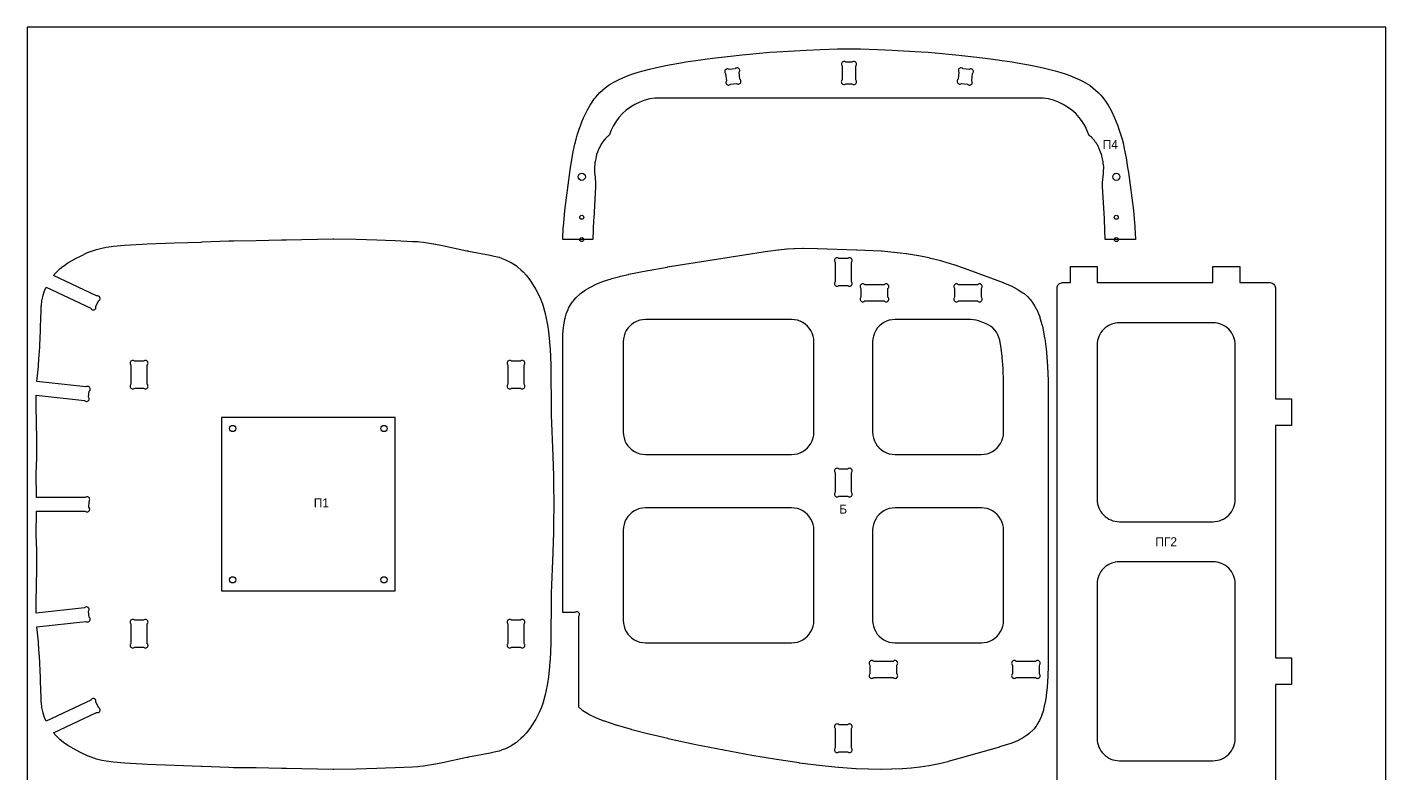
# Model space of a CAD drawing. Header units: millimetres. Extents: x 0 to 1525, y -29 to 1525.
# Drawn here: x 0 to 1525, y 686 to 1525 of the extents above; entities that cross this region are included whole.
import ezdxf
from ezdxf.enums import TextEntityAlignment as Align

# ---------------------------------------------------------------- set-up
doc = ezdxf.new("R2010")
doc.units = ezdxf.units.MM
for name, color, linetype in [('CUT_IN', 1, 'Continuous'), ('CUT_OUT', 7, 'Continuous'), ('DRILL', 3, 'Continuous'), ('MARK', 5, 'Continuous'), ('SHEET', 9, 'Continuous'), ('TEXT', 8, 'Continuous')]:
    doc.layers.add(name, color=color, linetype=linetype)

msp = doc.modelspace()

# ---------------------------------------------------------------- linework, layer by layer
at = {"layer": 'CUT_IN'}
for points in [[(789, 1460.4), (789.6, 1461), (796.3, 1461.7), (797, 1461.3), (797.7, 1461.1), (798.5, 1461.1), (799.3, 1461.3), (800, 1461.6), (800.5, 1462.2), (801, 1462.9), (801.2, 1463.6), (801.2, 1464.4), (801, 1465.2), (800.6, 1465.8), (800.1, 1466.4), (799.2, 1474.5), (799.6, 1475.1), (799.8, 1475.9), (799.8, 1476.7), (799.7, 1477.4), (799.3, 1478.1), (798.7, 1478.7), (798.1, 1479.1), (797.3, 1479.3), (796.5, 1479.3), (795.8, 1479.1), (795.1, 1478.8), (794.5, 1478.2), (787.8, 1477.5), (787.1, 1477.9), (786.3, 1478.1), (785.5, 1478.1), (784.8, 1477.9), (784.1, 1477.6), (783.5, 1477), (783.1, 1476.4), (782.9, 1475.6), (782.9, 1474.8), (783.1, 1474.1), (783.5, 1473.4), (784, 1472.8), (784.9, 1464.7), (784.5, 1464.1), (784.2, 1463.3), (784.2, 1462.5), (784.4, 1461.8), (784.8, 1461.1), (785.3, 1460.5), (786, 1460.1), (786.8, 1459.9), (787.5, 1459.9), (788.3, 1460.1), (789, 1460.4)], [(917.6, 1460.7), (918.3, 1461), (919, 1461.4), (925.8, 1461.4), (925.8, 1461.4), (926.4, 1460.9), (927.1, 1460.6), (927.9, 1460.5), (928.7, 1460.6), (929.4, 1460.9), (930, 1461.4), (930.5, 1462), (930.8, 1462.8), (930.9, 1463.5), (930.8, 1464.3), (930.5, 1465), (930, 1465.7), (930.1, 1481.4), (930.1, 1481.4), (930.5, 1482), (930.8, 1482.7), (930.9, 1483.5), (930.8, 1484.3), (930.5, 1485), (930.1, 1485.6), (929.5, 1486.1), (928.7, 1486.4), (928, 1486.5), (927.2, 1486.4), (926.5, 1486.1), (925.8, 1485.6), (919, 1485.6), (919, 1485.6), (918.4, 1486.1), (917.7, 1486.4), (916.9, 1486.5), (916.1, 1486.4), (915.4, 1486.1), (914.8, 1485.6), (914.3, 1485), (914, 1484.3), (913.9, 1483.5), (914, 1482.7), (914.3, 1482), (914.8, 1481.4), (914.7, 1465.7), (914.7, 1465.7), (914.2, 1465.1), (913.9, 1464.4), (913.8, 1463.6), (913.9, 1462.8), (914.2, 1462.1), (914.7, 1461.5), (915.3, 1461), (916.1, 1460.7), (916.8, 1460.6), (917.6, 1460.7)], [(1047.3, 1461.1), (1048, 1461.3), (1048.7, 1461.7), (1055.5, 1461), (1056, 1460.4), (1056.7, 1460.1), (1057.5, 1459.9), (1058.3, 1459.9), (1059, 1460.1), (1059.7, 1460.5), (1060.2, 1461.1), (1060.6, 1461.8), (1060.8, 1462.5), (1060.8, 1463.3), (1060.6, 1464.1), (1060.2, 1464.7), (1061, 1472.8), (1061.6, 1473.4), (1062, 1474.1), (1062.1, 1474.8), (1062.1, 1475.6), (1061.9, 1476.4), (1061.5, 1477), (1060.9, 1477.6), (1060.2, 1477.9), (1059.5, 1478.1), (1058.7, 1478.1), (1057.9, 1477.9), (1057.3, 1477.5), (1050.5, 1478.2), (1049.9, 1478.8), (1049.3, 1479.1), (1048.5, 1479.3), (1047.7, 1479.3), (1047, 1479.1), (1046.3, 1478.7), (1045.7, 1478.1), (1045.4, 1477.4), (1045.2, 1476.7), (1045.2, 1475.9), (1045.4, 1475.1), (1045.8, 1474.5), (1044.9, 1466.4), (1044.4, 1465.8), (1044, 1465.2), (1043.8, 1464.4), (1043.9, 1463.6), (1044.1, 1462.9), (1044.5, 1462.2), (1045, 1461.6), (1045.7, 1461.3), (1046.5, 1461.1), (1047.3, 1461.1)], [(911.1, 1265.1), (910.5, 1265.6), (909.8, 1265.9), (909, 1266), (908.2, 1265.9), (907.5, 1265.6), (906.9, 1265.1), (906.4, 1264.5), (906.1, 1263.8), (906, 1263), (906.1, 1262.2), (906.4, 1261.5), (906.9, 1260.9), (906.9, 1239), (906.4, 1238.4), (906.1, 1237.7), (906, 1236.9), (906.1, 1236.2), (906.4, 1235.4), (906.9, 1234.8), (907.5, 1234.3), (908.2, 1234), (909, 1233.9), (909.8, 1234), (910.5, 1234.3), (911.1, 1234.8), (921, 1234.8), (921.6, 1234.3), (922.3, 1234), (923.1, 1233.9), (923.9, 1234), (924.6, 1234.3), (925.2, 1234.8), (925.7, 1235.4), (926, 1236.2), (926.1, 1236.9), (926, 1237.7), (925.7, 1238.4), (925.2, 1239), (925.2, 1260.9), (925.7, 1261.5), (926, 1262.2), (926.1, 1263), (926, 1263.8), (925.7, 1264.5), (925.2, 1265.1), (924.6, 1265.6), (923.9, 1265.9), (923.1, 1266), (922.3, 1265.9), (921.6, 1265.6), (921, 1265.1), (911.1, 1265.1)], [(935.9, 1221.7), (935.4, 1221), (935.1, 1220.3), (935, 1219.5), (935.1, 1218.8), (935.4, 1218), (935.9, 1217.4), (936.5, 1216.9), (937.2, 1216.6), (938, 1216.5), (938.8, 1216.6), (939.5, 1216.9), (940.1, 1217.4), (962, 1217.4), (962.6, 1216.9), (963.3, 1216.6), (964.1, 1216.5), (964.9, 1216.6), (965.6, 1216.9), (966.2, 1217.4), (966.7, 1218), (967, 1218.8), (967.1, 1219.5), (967, 1220.3), (966.7, 1221), (966.2, 1221.7), (966.2, 1231.5), (966.7, 1232.1), (967, 1232.8), (967.1, 1233.6), (967, 1234.4), (966.7, 1235.1), (966.2, 1235.7), (965.6, 1236.2), (964.9, 1236.5), (964.1, 1236.6), (963.3, 1236.5), (962.6, 1236.2), (962, 1235.7), (940.1, 1235.7), (939.5, 1236.2), (938.8, 1236.5), (938, 1236.6), (937.2, 1236.5), (936.5, 1236.2), (935.9, 1235.7), (935.4, 1235.1), (935.1, 1234.4), (935, 1233.6), (935.1, 1232.8), (935.4, 1232.1), (935.9, 1231.5), (935.9, 1221.7)], [(1040.9, 1221.7), (1040.4, 1221), (1040.1, 1220.3), (1040, 1219.5), (1040.1, 1218.8), (1040.4, 1218), (1040.9, 1217.4), (1041.5, 1216.9), (1042.2, 1216.6), (1043, 1216.5), (1043.8, 1216.6), (1044.5, 1216.9), (1045.1, 1217.4), (1067, 1217.4), (1067.6, 1216.9), (1068.3, 1216.6), (1069.1, 1216.5), (1069.9, 1216.6), (1070.6, 1216.9), (1071.2, 1217.4), (1071.7, 1218), (1072, 1218.8), (1072.1, 1219.5), (1072, 1220.3), (1071.7, 1221), (1071.2, 1221.7), (1071.2, 1231.5), (1071.7, 1232.1), (1072, 1232.8), (1072.1, 1233.6), (1072, 1234.4), (1071.7, 1235.1), (1071.2, 1235.7), (1070.6, 1236.2), (1069.9, 1236.5), (1069.1, 1236.6), (1068.3, 1236.5), (1067.6, 1236.2), (1067, 1235.7), (1045.1, 1235.7), (1044.5, 1236.2), (1043.8, 1236.5), (1043, 1236.6), (1042.2, 1236.5), (1041.5, 1236.2), (1040.9, 1235.7), (1040.4, 1235.1), (1040.1, 1234.4), (1040, 1233.6), (1040.1, 1232.8), (1040.4, 1232.1), (1040.9, 1231.5), (1040.9, 1221.7)], [(669, 1070), (669.3, 1066.8), (669.9, 1063.6), (671, 1060.5), (672.4, 1057.5), (674.2, 1054.8), (676.4, 1052.3), (678.8, 1050.2), (681.5, 1048.4), (684.5, 1046.9), (687.6, 1045.9), (690.8, 1045.2), (694, 1045), (858, 1045), (861.3, 1045.2), (864.5, 1045.9), (867.6, 1046.9), (870.5, 1048.4), (873.3, 1050.2), (875.7, 1052.3), (877.9, 1054.8), (879.7, 1057.5), (881.1, 1060.5), (882.2, 1063.6), (882.8, 1066.8), (883, 1070), (883, 1171.6), (882.8, 1174.8), (882.2, 1178), (881.1, 1181.1), (879.7, 1184.1), (877.9, 1186.8), (875.7, 1189.2), (873.3, 1191.4), (870.5, 1193.2), (867.6, 1194.7), (864.5, 1195.7), (861.3, 1196.3), (858, 1196.6), (694, 1196.6), (690.8, 1196.3), (687.6, 1195.7), (684.5, 1194.7), (681.5, 1193.2), (678.8, 1191.4), (676.4, 1189.2), (674.2, 1186.8), (672.4, 1184.1), (671, 1181.1), (669.9, 1178), (669.3, 1174.8), (669, 1171.6), (669, 1070)], [(1062.1, 1196.4), (1059.2, 1196.6), (974, 1196.6), (970.8, 1196.3), (967.6, 1195.7), (964.5, 1194.7), (961.5, 1193.2), (958.8, 1191.4), (956.4, 1189.2), (954.2, 1186.8), (952.4, 1184.1), (951, 1181.1), (949.9, 1178), (949.3, 1174.8), (949, 1171.6), (949, 1070), (949.3, 1066.8), (949.9, 1063.6), (951, 1060.5), (952.4, 1057.5), (954.2, 1054.8), (956.4, 1052.3), (958.8, 1050.2), (961.5, 1048.4), (964.5, 1046.9), (967.6, 1045.9), (970.8, 1045.2), (974, 1045), (1070.9, 1045), (1074.2, 1045.2), (1077.4, 1045.9), (1080.5, 1046.9), (1083.4, 1048.4), (1086.2, 1050.2), (1088.6, 1052.3), (1090.8, 1054.8), (1092.6, 1057.5), (1094, 1060.5), (1095.1, 1063.6), (1095.7, 1066.8), (1095.9, 1070), (1095.9, 1127), (1095.9, 1127.8), (1095.5, 1140.6), (1095.5, 1141.8), (1094.5, 1154), (1094.4, 1155.3), (1092.8, 1166.9), (1092.6, 1168.4), (1091.6, 1173.5), (1090.8, 1176.5), (1089.6, 1179.5), (1088, 1182.3), (1086.1, 1184.8), (1083.9, 1187.1), (1081.4, 1189.1), (1078.7, 1190.8), (1075.8, 1192.1), (1067.9, 1195), (1065.1, 1195.9), (1062.1, 1196.4)], [(1356, 1168), (1355.9, 1170.5), (1355.5, 1172.9), (1354.9, 1175.3), (1354.1, 1177.6), (1353, 1179.8), (1351.8, 1181.9), (1350.3, 1183.9), (1348.7, 1185.7), (1346.9, 1187.3), (1344.9, 1188.8), (1342.8, 1190), (1340.6, 1191.1), (1338.3, 1191.9), (1335.9, 1192.5), (1333.4, 1192.9), (1331, 1193), (1226, 1193), (1223.5, 1192.9), (1221.1, 1192.5), (1218.7, 1191.9), (1216.4, 1191.1), (1214.2, 1190), (1212.1, 1188.8), (1210.1, 1187.3), (1208.3, 1185.7), (1206.7, 1183.9), (1205.2, 1181.9), (1203.9, 1179.8), (1202.9, 1177.6), (1202.1, 1175.3), (1201.5, 1172.9), (1201.1, 1170.5), (1201, 1168), (1201, 994.5), (1201.1, 992), (1201.5, 989.6), (1202.1, 987.2), (1202.9, 984.9), (1203.9, 982.7), (1205.2, 980.6), (1206.7, 978.6), (1208.3, 976.8), (1210.1, 975.2), (1212.1, 973.7), (1214.2, 972.5), (1216.4, 971.4), (1218.7, 970.6), (1221.1, 970), (1223.5, 969.6), (1226, 969.5), (1331, 969.5), (1333.4, 969.6), (1335.9, 970), (1338.3, 970.6), (1340.6, 971.4), (1342.8, 972.5), (1344.9, 973.7), (1346.9, 975.2), (1348.7, 976.8), (1350.3, 978.6), (1351.8, 980.6), (1353, 982.7), (1354.1, 984.9), (1354.9, 987.2), (1355.5, 989.6), (1355.9, 992), (1356, 994.5), (1356, 1168)], [(132.7, 1150.7), (131.9, 1150.6), (131.2, 1150.3), (130.5, 1149.8), (120.7, 1149.8), (120.1, 1150.3), (119.4, 1150.6), (118.6, 1150.7), (117.8, 1150.6), (117.1, 1150.3), (116.5, 1149.8), (116, 1149.2), (115.7, 1148.5), (115.6, 1147.7), (115.7, 1146.9), (116, 1146.2), (116.5, 1145.6), (116.5, 1123.8), (116, 1123.1), (115.7, 1122.4), (115.6, 1121.6), (115.7, 1120.9), (116, 1120.1), (116.5, 1119.5), (117.1, 1119), (117.8, 1118.7), (118.6, 1118.6), (119.4, 1118.7), (120.1, 1119), (120.7, 1119.5), (130.5, 1119.5), (131.2, 1119), (131.9, 1118.7), (132.7, 1118.6), (133.4, 1118.7), (134.2, 1119), (134.8, 1119.5), (135.3, 1120.1), (135.6, 1120.9), (135.7, 1121.6), (135.6, 1122.4), (135.3, 1123.1), (134.8, 1123.8), (134.8, 1145.6), (135.3, 1146.2), (135.6, 1146.9), (135.7, 1147.7), (135.6, 1148.5), (135.3, 1149.2), (134.8, 1149.8), (134.2, 1150.3), (133.4, 1150.6), (132.7, 1150.7)], [(555.7, 1150.7), (555, 1150.6), (554.2, 1150.3), (553.6, 1149.8), (543.8, 1149.8), (543.2, 1150.3), (542.5, 1150.6), (541.7, 1150.7), (540.9, 1150.6), (540.2, 1150.3), (539.6, 1149.8), (539.1, 1149.2), (538.8, 1148.5), (538.7, 1147.7), (538.8, 1146.9), (539.1, 1146.2), (539.6, 1145.6), (539.6, 1123.8), (539.1, 1123.1), (538.8, 1122.4), (538.7, 1121.6), (538.8, 1120.9), (539.1, 1120.1), (539.6, 1119.5), (540.2, 1119), (540.9, 1118.7), (541.7, 1118.6), (542.5, 1118.7), (543.2, 1119), (543.8, 1119.5), (553.6, 1119.5), (554.2, 1119), (555, 1118.7), (555.7, 1118.6), (556.5, 1118.7), (557.2, 1119), (557.9, 1119.5), (558.3, 1120.1), (558.6, 1120.9), (558.7, 1121.6), (558.6, 1122.4), (558.3, 1123.1), (557.9, 1123.8), (557.9, 1145.6), (558.3, 1146.2), (558.6, 1146.9), (558.7, 1147.7), (558.6, 1148.5), (558.3, 1149.2), (557.9, 1149.8), (557.2, 1150.3), (556.5, 1150.6), (555.7, 1150.7)], [(911.1, 1028.6), (910.5, 1029.1), (909.8, 1029.4), (909, 1029.5), (908.2, 1029.4), (907.5, 1029.1), (906.9, 1028.6), (906.4, 1028), (906.1, 1027.3), (906, 1026.5), (906.1, 1025.7), (906.4, 1025), (906.9, 1024.4), (906.9, 1002.6), (906.4, 1002), (906.1, 1001.2), (906, 1000.5), (906.1, 999.7), (906.4, 999), (906.9, 998.3), (907.5, 997.9), (908.2, 997.6), (909, 997.5), (909.8, 997.6), (910.5, 997.9), (911.1, 998.3), (921, 998.3), (921.6, 997.9), (922.3, 997.6), (923.1, 997.5), (923.9, 997.6), (924.6, 997.9), (925.2, 998.3), (925.7, 999), (926, 999.7), (926.1, 1000.5), (926, 1001.2), (925.7, 1002), (925.2, 1002.6), (925.2, 1024.4), (925.7, 1025), (926, 1025.7), (926.1, 1026.5), (926, 1027.3), (925.7, 1028), (925.2, 1028.6), (924.6, 1029.1), (923.9, 1029.4), (923.1, 1029.5), (922.3, 1029.4), (921.6, 1029.1), (921, 1028.6), (911.1, 1028.6)], [(882.8, 963.3), (882.2, 966.5), (881.1, 969.6), (879.7, 972.5), (877.9, 975.2), (875.7, 977.7), (873.3, 979.9), (870.5, 981.7), (867.6, 983.1), (864.5, 984.2), (861.3, 984.8), (858, 985), (694, 985), (690.8, 984.8), (687.6, 984.2), (684.5, 983.1), (681.5, 981.7), (678.8, 979.9), (676.4, 977.7), (674.2, 975.2), (672.4, 972.5), (671, 969.6), (669.9, 966.5), (669.3, 963.3), (669, 960), (669, 858.5), (669.3, 855.2), (669.9, 852), (671, 848.9), (672.4, 846), (674.2, 843.3), (676.4, 840.8), (678.8, 838.6), (681.5, 836.8), (684.5, 835.4), (687.6, 834.3), (690.8, 833.7), (694, 833.5), (858, 833.5), (861.3, 833.7), (864.5, 834.3), (867.6, 835.4), (870.5, 836.8), (873.3, 838.6), (875.7, 840.8), (877.9, 843.3), (879.7, 846), (881.1, 848.9), (882.2, 852), (882.8, 855.2), (883, 858.5), (883, 960), (882.8, 963.3)], [(1094.1, 969.6), (1092.6, 972.5), (1090.8, 975.2), (1088.6, 977.7), (1086.2, 979.9), (1083.5, 981.7), (1080.5, 983.1), (1077.4, 984.2), (1074.2, 984.8), (1071, 985), (974, 985), (970.8, 984.8), (967.6, 984.2), (964.5, 983.1), (961.5, 981.7), (958.8, 979.9), (956.4, 977.7), (954.2, 975.2), (952.4, 972.5), (951, 969.6), (949.9, 966.5), (949.3, 963.3), (949, 960), (949, 858.5), (949.3, 855.2), (949.9, 852), (951, 848.9), (952.4, 846), (954.2, 843.3), (956.4, 840.8), (958.8, 838.6), (961.5, 836.8), (964.5, 835.4), (967.6, 834.3), (970.8, 833.7), (974, 833.5), (1071, 833.5), (1074.3, 833.7), (1077.5, 834.3), (1080.6, 835.4), (1083.5, 836.8), (1086.2, 838.6), (1088.7, 840.8), (1090.8, 843.3), (1092.6, 846), (1094.1, 848.9), (1095.1, 852), (1095.8, 855.2), (1096, 858.5), (1096, 960), (1095.7, 963.3), (1095.1, 966.5), (1094.1, 969.6)], [(1355.5, 904.4), (1354.9, 906.8), (1354.1, 909.1), (1353, 911.3), (1351.8, 913.4), (1350.3, 915.4), (1348.7, 917.2), (1346.9, 918.8), (1344.9, 920.3), (1342.8, 921.5), (1340.6, 922.6), (1338.3, 923.4), (1335.9, 924), (1333.4, 924.4), (1331, 924.5), (1226, 924.5), (1223.5, 924.4), (1221.1, 924), (1218.7, 923.4), (1216.4, 922.6), (1214.2, 921.5), (1212.1, 920.3), (1210.1, 918.8), (1208.3, 917.2), (1206.7, 915.4), (1205.2, 913.4), (1203.9, 911.3), (1202.9, 909.1), (1202.1, 906.8), (1201.5, 904.4), (1201.1, 902), (1201, 899.5), (1201, 726), (1201.1, 723.5), (1201.5, 721.1), (1202.1, 718.7), (1202.9, 716.4), (1203.9, 714.2), (1205.2, 712.1), (1206.7, 710.1), (1208.3, 708.3), (1210.1, 706.7), (1212.1, 705.2), (1214.2, 704), (1216.4, 702.9), (1218.7, 702.1), (1221.1, 701.5), (1223.5, 701.1), (1226, 701), (1331, 701), (1333.4, 701.1), (1335.9, 701.5), (1338.3, 702.1), (1340.6, 702.9), (1342.8, 704), (1344.9, 705.2), (1346.9, 706.7), (1348.7, 708.3), (1350.3, 710.1), (1351.8, 712.1), (1353, 714.2), (1354.1, 716.4), (1354.9, 718.7), (1355.5, 721.1), (1355.9, 723.5), (1356, 726), (1356, 899.5), (1355.9, 902), (1355.5, 904.4)], [(132.7, 859.7), (131.9, 859.6), (131.2, 859.3), (130.5, 858.8), (120.7, 858.8), (120.1, 859.3), (119.4, 859.6), (118.6, 859.7), (117.8, 859.6), (117.1, 859.3), (116.5, 858.8), (116, 858.2), (115.7, 857.5), (115.6, 856.7), (115.7, 855.9), (116, 855.2), (116.5, 854.6), (116.5, 832.8), (116, 832.1), (115.7, 831.4), (115.6, 830.6), (115.7, 829.9), (116, 829.1), (116.5, 828.5), (117.1, 828), (117.8, 827.7), (118.6, 827.6), (119.4, 827.7), (120.1, 828), (120.7, 828.5), (130.5, 828.5), (131.2, 828), (131.9, 827.7), (132.7, 827.6), (133.4, 827.7), (134.2, 828), (134.8, 828.5), (135.3, 829.1), (135.6, 829.9), (135.7, 830.6), (135.6, 831.4), (135.3, 832.1), (134.8, 832.8), (134.8, 854.6), (135.3, 855.2), (135.6, 855.9), (135.7, 856.7), (135.6, 857.5), (135.3, 858.2), (134.8, 858.8), (134.2, 859.3), (133.4, 859.6), (132.7, 859.7)], [(555.7, 859.7), (555, 859.6), (554.2, 859.3), (553.6, 858.8), (543.8, 858.8), (543.2, 859.3), (542.5, 859.6), (541.7, 859.7), (540.9, 859.6), (540.2, 859.3), (539.6, 858.8), (539.1, 858.2), (538.8, 857.5), (538.7, 856.7), (538.8, 855.9), (539.1, 855.2), (539.6, 854.6), (539.6, 832.8), (539.1, 832.1), (538.8, 831.4), (538.7, 830.6), (538.8, 829.9), (539.1, 829.1), (539.6, 828.5), (540.2, 828), (540.9, 827.7), (541.7, 827.6), (542.5, 827.7), (543.2, 828), (543.8, 828.5), (553.6, 828.5), (554.2, 828), (555, 827.7), (555.7, 827.6), (556.5, 827.7), (557.2, 828), (557.9, 828.5), (558.3, 829.1), (558.6, 829.9), (558.7, 830.6), (558.6, 831.4), (558.3, 832.1), (557.9, 832.8), (557.9, 854.6), (558.3, 855.2), (558.6, 855.9), (558.7, 856.7), (558.6, 857.5), (558.3, 858.2), (557.9, 858.8), (557.2, 859.3), (556.5, 859.6), (555.7, 859.7)], [(945.9, 798.6), (945.4, 798), (945.1, 797.2), (945, 796.5), (945.1, 795.7), (945.4, 795), (945.9, 794.3), (946.5, 793.9), (947.2, 793.6), (948, 793.5), (948.8, 793.6), (949.5, 793.9), (950.1, 794.3), (972, 794.3), (972.6, 793.9), (973.3, 793.6), (974.1, 793.5), (974.9, 793.6), (975.6, 793.9), (976.2, 794.3), (976.7, 795), (977, 795.7), (977.1, 796.5), (977, 797.2), (976.7, 798), (976.2, 798.6), (976.2, 808.4), (976.7, 809), (977, 809.7), (977.1, 810.5), (977, 811.3), (976.7, 812), (976.2, 812.6), (975.6, 813.1), (974.9, 813.4), (974.1, 813.5), (973.3, 813.4), (972.6, 813.1), (972, 812.6), (950.1, 812.6), (949.5, 813.1), (948.8, 813.4), (948, 813.5), (947.2, 813.4), (946.5, 813.1), (945.9, 812.6), (945.4, 812), (945.1, 811.3), (945, 810.5), (945.1, 809.7), (945.4, 809), (945.9, 808.4), (945.9, 798.6)], [(1105.4, 798), (1105.1, 797.2), (1105, 796.5), (1105.1, 795.7), (1105.4, 795), (1105.9, 794.3), (1106.5, 793.9), (1107.2, 793.6), (1108, 793.5), (1108.8, 793.6), (1109.5, 793.9), (1110.1, 794.3), (1132, 794.3), (1132.6, 793.9), (1133.3, 793.6), (1134.1, 793.5), (1134.9, 793.6), (1135.6, 793.9), (1136.2, 794.3), (1136.7, 795), (1137, 795.7), (1137.1, 796.5), (1137, 797.2), (1136.7, 798), (1136.2, 798.6), (1136.2, 808.4), (1136.7, 809), (1137, 809.7), (1137.1, 810.5), (1137, 811.3), (1136.7, 812), (1136.2, 812.6), (1135.6, 813.1), (1134.9, 813.4), (1134.1, 813.5), (1133.3, 813.4), (1132.6, 813.1), (1132, 812.6), (1110.1, 812.6), (1109.5, 813.1), (1108.8, 813.4), (1108, 813.5), (1107.2, 813.4), (1106.5, 813.1), (1105.9, 812.6), (1105.4, 812), (1105.1, 811.3), (1105, 810.5), (1105.1, 809.7), (1105.4, 809), (1105.9, 808.4), (1105.9, 798.6), (1105.4, 798)], [(911.1, 741.4), (911.1, 741.4), (910.5, 741.9), (909.8, 742.2), (909, 742.3), (908.2, 742.2), (907.5, 741.9), (906.9, 741.4), (906.4, 740.8), (906.1, 740), (906, 739.3), (906.1, 738.5), (906.4, 737.8), (906.9, 737.1), (906.9, 715.3), (906.4, 714.7), (906.1, 714), (906, 713.2), (906.1, 712.4), (906.4, 711.7), (906.9, 711.1), (907.5, 710.6), (908.2, 710.3), (909, 710.2), (909.8, 710.3), (910.5, 710.6), (911.1, 711.1), (921, 711.1), (921, 711.1), (921.6, 710.6), (922.3, 710.3), (923.1, 710.2), (923.9, 710.3), (924.6, 710.6), (925.2, 711.1), (925.7, 711.7), (926, 712.4), (926.1, 713.2), (926, 714), (925.7, 714.7), (925.2, 715.3), (925.2, 737.1), (925.7, 737.8), (926, 738.5), (926.1, 739.3), (926, 740), (925.7, 740.8), (925.2, 741.4), (924.6, 741.9), (923.9, 742.2), (923.1, 742.3), (922.3, 742.2), (921.6, 741.9), (921, 741.4), (911.1, 741.4)]]:
    msp.add_lwpolyline(points, close=True, dxfattribs=at)
at = {"layer": 'CUT_OUT'}
for points in [[(601.9, 1301), (602.6, 1309.8), (603.4, 1318.9), (609, 1361.7), (609.8, 1367.3), (611.6, 1378.2), (612.5, 1383.2), (613.9, 1390.5), (614.7, 1393.6), (616.1, 1399), (617.3, 1403.5), (619.7, 1410.5), (620.9, 1414.1), (622.6, 1418.5), (624.5, 1423.3), (628, 1430.8), (628.4, 1431.5), (631.8, 1437.5), (634, 1440.8), (636.4, 1444.3), (638.2, 1446.5), (640, 1448.7), (642.9, 1451.6), (645.7, 1454.4), (648.8, 1456.9), (652, 1459.3), (654.5, 1460.9), (659.8, 1464), (664.3, 1466.3), (668.7, 1468.2), (674.7, 1470.6), (680, 1472.5), (685.8, 1474.3), (691.3, 1476), (698.6, 1477.8), (704.9, 1479.4), (713.2, 1481.2), (720.6, 1482.7), (733.7, 1485), (739.3, 1485.9), (750.6, 1487.6), (761.1, 1489.1), (769.4, 1490.2), (785.9, 1492.2), (802.5, 1494), (810.7, 1494.8), (818.1, 1495.5), (833.7, 1496.8), (841.5, 1497.3), (861.3, 1498.5), (874.3, 1499.1), (890.4, 1499.8), (909.6, 1500.5), (922.5, 1500.5), (935.5, 1500.5), (954.6, 1499.8), (970.8, 1499.1), (983.7, 1498.5), (1003.5, 1497.3), (1011.3, 1496.8), (1026.9, 1495.5), (1034.3, 1494.8), (1042.5, 1494), (1059.1, 1492.2), (1075.7, 1490.2), (1083.9, 1489.1), (1094.4, 1487.6), (1105.7, 1485.9), (1111.3, 1485), (1124.4, 1482.7), (1131.9, 1481.2), (1140.2, 1479.4), (1146.5, 1477.8), (1153.7, 1476), (1159.2, 1474.3), (1165, 1472.5), (1170.4, 1470.6), (1176.4, 1468.2), (1180.7, 1466.3), (1185.3, 1464), (1190.5, 1460.9), (1193, 1459.3), (1196.2, 1456.9), (1199.3, 1454.4), (1202.2, 1451.6), (1205, 1448.7), (1206.9, 1446.5), (1208.6, 1444.3), (1211.1, 1440.8), (1213.2, 1437.5), (1216.6, 1431.5), (1217, 1430.8), (1220.5, 1423.3), (1222.4, 1418.5), (1224.2, 1414.1), (1225.4, 1410.5), (1227.7, 1403.5), (1229, 1399), (1230.4, 1393.6), (1231.1, 1390.5), (1232.5, 1383.2), (1233.4, 1378.2), (1235.2, 1367.3), (1236.1, 1361.7), (1241.7, 1318.9), (1242.4, 1309.8), (1243.1, 1301), (1243.2, 1300.2), (1243.9, 1286.6), (1210, 1286.6), (1209.3, 1308.4), (1209.3, 1308.5), (1209.3, 1308.6), (1209.2, 1310.1), (1207.1, 1345.5), (1207.1, 1350.4), (1208.1, 1360.2), (1208.1, 1361), (1208.2, 1362.3), (1208.2, 1364.1), (1208.3, 1366.1), (1208.3, 1367.2), (1208.3, 1368.3), (1208.1, 1370.2), (1207.9, 1372.1), (1207.8, 1373), (1207.6, 1374.2), (1206.9, 1377.2), (1206.4, 1379.9), (1206.1, 1380.8), (1205.8, 1382), (1204.8, 1384.5), (1203.8, 1387.4), (1203.3, 1388.5), (1203, 1389.4), (1202, 1391), (1201.2, 1392.7), (1200.6, 1393.6), (1200.1, 1394.6), (1198.9, 1396), (1197.9, 1397.6), (1196.9, 1398.7), (1196.5, 1399.3), (1195.8, 1399.9), (1195.3, 1400.6), (1194.5, 1401.3), (1193.7, 1402.1), (1193, 1402.7), (1192.4, 1403.3), (1191.8, 1403.8), (1191.5, 1404.1), (1189.9, 1408.4), (1187.4, 1413.7), (1184.4, 1418.8), (1180.9, 1423.5), (1176.9, 1427.9), (1172.6, 1431.8), (1167.8, 1435.3), (1162.8, 1438.3), (1157.5, 1440.9), (1151.9, 1442.8), (1146.2, 1444.3), (1140.4, 1445.1), (1134.5, 1445.4), (710.5, 1445.4), (704.6, 1445.1), (698.8, 1444.3), (693.1, 1442.8), (687.6, 1440.9), (682.2, 1438.3), (677.2, 1435.3), (672.5, 1431.8), (668.1, 1427.9), (664.1, 1423.5), (660.6, 1418.8), (657.6, 1413.7), (655.1, 1408.4), (653.5, 1404.1), (653.2, 1403.8), (652.6, 1403.3), (652, 1402.7), (651.3, 1402.1), (650.5, 1401.3), (649.8, 1400.6), (649.2, 1399.9), (648.6, 1399.3), (648.1, 1398.7), (647.2, 1397.6), (646.1, 1396), (645, 1394.6), (644.4, 1393.6), (643.8, 1392.7), (643, 1391), (642.1, 1389.4), (641.7, 1388.5), (641.2, 1387.4), (640.2, 1384.5), (639.2, 1382), (639, 1380.8), (638.6, 1379.9), (638.1, 1377.2), (637.4, 1374.2), (637.3, 1373), (637.1, 1372.1), (637, 1370.2), (636.8, 1368.3), (636.8, 1367.2), (636.7, 1366.1), (636.8, 1364.1), (636.8, 1362.3), (636.9, 1361), (637, 1360.2), (637.9, 1350.4), (638, 1345.5), (635.9, 1310.1), (635.8, 1308.6), (635.8, 1308.5), (635.8, 1308.4), (635, 1286.6), (601.2, 1286.6), (601.8, 1300.2), (601.9, 1301)], [(285.5, 692.3), (257, 693.1), (231.6, 693.2), (226.5, 693.3), (196.3, 694.6), (195.2, 694.7), (165.3, 695.5), (134.7, 696.8), (128.9, 697.1), (109.3, 698.3), (96.8, 699.3), (91.7, 700.1), (88.6, 700.5), (83.8, 701.4), (78, 702.9), (68.7, 706.1), (68.5, 706.2), (59.8, 710.4), (55, 712.9), (45.8, 718.2), (40.8, 721.6), (40.4, 721.9), (37.2, 724.5), (32.6, 728.8), (29.5, 732.4), (77.9, 755.2), (78.6, 755), (79.4, 755.1), (80.2, 755.3), (80.8, 755.7), (81.4, 756.3), (81.7, 757), (81.9, 757.8), (81.8, 758.5), (81.6, 759.3), (81.2, 759.9), (80.6, 760.5), (79.9, 760.8), (77, 767), (77.2, 767.8), (77.1, 768.5), (76.9, 769.3), (76.5, 769.9), (75.9, 770.5), (75.2, 770.8), (74.4, 771), (73.6, 771), (72.9, 770.7), (72.2, 770.3), (71.7, 769.7), (71.4, 769), (21.3, 745.5), (19.6, 749.4), (18, 754.5), (17.6, 756.3), (16.6, 760.8), (16.6, 760.9), (15.9, 766), (15.8, 767.2), (15.6, 771.5), (15.1, 790.3), (15, 794.6), (13.8, 818.6), (13.6, 820.9), (12.8, 832.6), (12.7, 833.8), (12.6, 834.5), (11, 851.5), (65.9, 857.5), (66.5, 857.1), (67.3, 856.9), (68.1, 856.8), (68.8, 857), (69.5, 857.4), (70.1, 857.9), (70.5, 858.6), (70.7, 859.4), (70.7, 860.2), (70.6, 860.9), (70.2, 861.6), (69.6, 862.2), (68.9, 868.9), (69.3, 869.6), (69.5, 870.4), (69.5, 871.1), (69.4, 871.9), (69, 872.6), (68.4, 873.2), (67.8, 873.6), (67, 873.8), (66.2, 873.8), (65.5, 873.6), (64.8, 873.2), (64.2, 872.7), (10.1, 866.8), (10, 869.3), (10.2, 880.3), (10.6, 896.3), (10.9, 917.7), (11, 926.3), (10.8, 936.3), (10.4, 946.4), (10.1, 954.2), (10.3, 981.4), (65.1, 981.2), (65.7, 980.8), (66.4, 980.5), (67.2, 980.4), (68, 980.5), (68.7, 980.8), (69.3, 981.2), (69.8, 981.9), (70.1, 982.6), (70.2, 983.4), (70.1, 984.1), (69.8, 984.9), (69.3, 985.5), (69.4, 992.3), (69.8, 992.9), (70.1, 993.6), (70.2, 994.4), (70.1, 995.2), (69.8, 995.9), (69.4, 996.5), (68.8, 997), (68, 997.3), (67.3, 997.4), (66.5, 997.3), (65.8, 997), (65.1, 996.5), (10.3, 996.7), (10.1, 1024.1), (10.4, 1031.9), (10.8, 1042), (11, 1052), (10.9, 1060.6), (10.6, 1082), (10.2, 1098), (10, 1109), (10.1, 1111.5), (64.2, 1105.6), (64.8, 1105.1), (65.5, 1104.7), (66.2, 1104.5), (67, 1104.5), (67.8, 1104.8), (68.4, 1105.2), (69, 1105.7), (69.4, 1106.4), (69.5, 1107.2), (69.5, 1108), (69.3, 1108.7), (68.9, 1109.4), (69.6, 1116.2), (70.2, 1116.7), (70.6, 1117.4), (70.7, 1118.2), (70.7, 1119), (70.5, 1119.7), (70.1, 1120.4), (69.5, 1120.9), (68.8, 1121.3), (68.1, 1121.5), (67.3, 1121.5), (66.5, 1121.2), (65.9, 1120.8), (11, 1126.8), (12.6, 1143.8), (12.7, 1144.5), (12.8, 1145.7), (13.6, 1157.4), (13.8, 1159.7), (15, 1183.7), (15.1, 1188), (15.6, 1206.8), (15.8, 1211.2), (15.9, 1212.3), (16.6, 1217.4), (16.6, 1217.5), (17.6, 1222), (18, 1223.8), (19.6, 1228.9), (21.3, 1232.9), (71.4, 1209.3), (71.7, 1208.6), (72.2, 1208), (72.9, 1207.6), (73.6, 1207.4), (74.4, 1207.3), (75.2, 1207.5), (75.9, 1207.9), (76.5, 1208.4), (76.9, 1209), (77.1, 1209.8), (77.2, 1210.6), (77, 1211.3), (79.9, 1217.5), (80.6, 1217.9), (81.2, 1218.4), (81.6, 1219), (81.8, 1219.8), (81.9, 1220.6), (81.7, 1221.3), (81.4, 1222), (80.8, 1222.6), (80.2, 1223), (79.4, 1223.3), (78.6, 1223.3), (77.9, 1223.1), (29.5, 1245.9), (32.6, 1249.5), (37.2, 1253.9), (40.4, 1256.4), (40.8, 1256.7), (45.8, 1260.1), (55, 1265.4), (59.8, 1267.9), (68.5, 1272.1), (68.7, 1272.2), (78, 1275.4), (83.8, 1276.9), (88.6, 1277.8), (91.7, 1278.3), (96.8, 1279), (109.3, 1280.1), (128.9, 1281.2), (134.7, 1281.5), (165.3, 1282.8), (195.2, 1283.6), (196.3, 1283.7), (226.5, 1285), (231.6, 1285.1), (257, 1285.2), (285.5, 1286.1), (291, 1286.2), (342.9, 1287.1), (344.1, 1287.1), (369.4, 1286.8), (392.4, 1286), (402.3, 1285.7), (413, 1285.3), (432.6, 1284.4), (438.4, 1284.1), (440.9, 1283.9), (444.8, 1283.4), (456, 1281.7), (456.4, 1281.6), (466.1, 1279.6), (493.4, 1273.7), (494.1, 1273.6), (495.4, 1273.3), (519.6, 1269), (524.3, 1267.9), (529.6, 1266.5), (533.1, 1265.3), (536.9, 1263.8), (543, 1260.8), (543.2, 1260.7), (543.2, 1260.7), (549.1, 1256.8), (550.8, 1255.5), (554.2, 1252.5), (557.1, 1249.7), (560.2, 1246.3), (561.5, 1244.6), (564.1, 1241.1), (566.2, 1238.2), (571, 1230.5), (575.2, 1222.3), (576.3, 1219.8), (577.4, 1217), (578.4, 1214.2), (579.2, 1211.7), (581.8, 1201.9), (582.3, 1199.7), (583.9, 1190.6), (585.1, 1183.1), (586.3, 1171.5), (586.8, 1165.8), (587, 1163.8), (587.7, 1145.2), (588.2, 1091.2), (588.3, 1090), (588.3, 1089.2), (589.9, 1043.3), (590.7, 1020.6), (590.8, 1011.5), (591.2, 989.2), (590.8, 966.8), (590.7, 957.8), (589.9, 935), (588.3, 889.2), (588.3, 888.3), (588.2, 887.2), (587.7, 833.1), (587, 814.5), (586.8, 812.5), (586.3, 806.8), (585.1, 795.2), (583.9, 787.7), (582.3, 778.7), (581.8, 776.4), (579.2, 766.6), (578.4, 764.2), (577.4, 761.3), (576.3, 758.5), (575.2, 756.1), (571, 747.8), (566.2, 740.1), (564.1, 737.2), (561.5, 733.7), (560.2, 732.1), (557.1, 728.7), (554.2, 725.8), (550.8, 722.8), (549.1, 721.5), (543.2, 717.6), (543.2, 717.6), (543, 717.5), (536.9, 714.5), (533.1, 713.1), (529.6, 711.8), (524.3, 710.5), (519.6, 709.4), (495.4, 705), (494.1, 704.7), (493.4, 704.6), (466.1, 698.8), (456.4, 696.7), (456, 696.6), (444.8, 694.9), (440.9, 694.5), (438.4, 694.3), (432.6, 693.9), (413, 693), (402.3, 692.6), (392.4, 692.3), (369.4, 691.6), (344.1, 691.3), (342.9, 691.3), (291, 692.1), (285.5, 692.3)], [(1112.5, 723.9), (1111.4, 723.4), (1105.1, 720.8), (1104.2, 720.5), (1091.5, 716.5), (1091.2, 716.4), (1047.2, 703.7), (1047.1, 703.7), (1033.8, 700), (1033.4, 699.9), (1022.2, 697.2), (1021.7, 697.1), (1012.4, 695.2), (1011.9, 695.2), (1002.5, 693.7), (1002.1, 693.7), (992.6, 692.6), (992.2, 692.6), (982.6, 691.9), (982.2, 691.9), (970.6, 691.4), (970.2, 691.4), (958.6, 691.3), (958.3, 691.3), (944.6, 691.5), (944.3, 691.5), (930.6, 692), (930.2, 692), (910.7, 693.4), (910.3, 693.4), (888.7, 695.6), (888.4, 695.7), (866.9, 698.4), (866.6, 698.5), (841.1, 702.3), (840.9, 702.3), (813.5, 707), (813.3, 707), (782, 712.7), (781.8, 712.8), (750.6, 719), (750.4, 719), (719.4, 725.7), (719.1, 725.8), (698, 730.8), (697.7, 730.9), (678.7, 735.8), (678.3, 735.9), (661.4, 740.9), (661, 741.1), (648.2, 745.4), (647.7, 745.6), (639.1, 748.9), (638.2, 749.3), (630.4, 753.1), (629.2, 753.8), (623.8, 757.2), (622.5, 758.2), (619.2, 761), (619.2, 863.5), (619.5, 863.9), (619.8, 864.6), (619.9, 865.4), (619.8, 866.2), (619.5, 866.9), (619.2, 867.3), (619.2, 867.5), (619, 867.5), (618.4, 868), (617.7, 868.3), (616.9, 868.4), (616.2, 868.3), (615.4, 868), (614.8, 867.5), (601.2, 867.5), (601.2, 1155.7), (601.2, 1155.9), (601.4, 1177.5), (601.4, 1178.1), (601.8, 1185.4), (601.9, 1186.1), (602.5, 1191.2), (602.6, 1192.1), (603.5, 1197), (603.8, 1198), (605, 1202.5), (605.5, 1203.7), (607.1, 1207.9), (607.7, 1209.2), (609.9, 1213.1), (610.5, 1214.2), (612, 1216.4), (612.8, 1217.3), (615.7, 1220.8), (616.7, 1221.8), (619.9, 1224.8), (621, 1225.7), (626.3, 1229.6), (627.3, 1230.2), (631.5, 1232.7), (632.3, 1233.1), (638.7, 1236.2), (639.4, 1236.5), (646.1, 1239.2), (646.8, 1239.5), (655.6, 1242.4), (656.2, 1242.6), (665.3, 1245.1), (665.8, 1245.2), (675.1, 1247.3), (675.4, 1247.4), (696.7, 1251.7), (697, 1251.7), (718.4, 1255.5), (718.6, 1255.6), (831.1, 1273.3), (831.3, 1273.3), (842.8, 1274.9), (843.3, 1274.9), (852.7, 1275.9), (853.2, 1275.9), (860.7, 1276.4), (861.2, 1276.4), (870.7, 1276.6), (871.2, 1276.6), (886.9, 1276.3), (887, 1276.3), (930.8, 1275), (931.1, 1275), (958.7, 1273.7), (959.2, 1273.6), (972.6, 1272.4), (973.1, 1272.4), (986.5, 1270.7), (987, 1270.6), (1000.3, 1268.5), (1000.8, 1268.4), (1012.1, 1266.2), (1012.6, 1266), (1025.6, 1262.9), (1026.2, 1262.7), (1040.9, 1258.1), (1041.4, 1258), (1059.9, 1251.3), (1060.1, 1251.3), (1095.4, 1238.1), (1095.9, 1237.9), (1104.4, 1234.3), (1105.2, 1233.9), (1111.2, 1230.8), (1112.4, 1230.1), (1117.7, 1226.6), (1118.9, 1225.7), (1122.3, 1222.7), (1123.1, 1221.9), (1125.1, 1219.8), (1125.7, 1219.1), (1127.5, 1216.8), (1128.1, 1216.1), (1129.7, 1213.7), (1130.3, 1212.8), (1132.7, 1208.5), (1133.1, 1207.7), (1134.4, 1204.9), (1134.7, 1204.2), (1136.5, 1199.5), (1136.8, 1198.5), (1139.2, 1189.9), (1139.5, 1189), (1142, 1176.1), (1142.1, 1175.4), (1144.1, 1160.2), (1144.2, 1159.6), (1145.4, 1144.2), (1145.4, 1143.7), (1145.9, 1128.2), (1145.9, 1127.8), (1146, 825.9), (1146, 825.8), (1145.9, 808), (1145.9, 807.7), (1145.5, 796.1), (1145.5, 795.7), (1144.8, 784.1), (1144.7, 783.7), (1143.8, 774.3), (1143.7, 773.7), (1142.6, 766.5), (1142.4, 765.7), (1140.9, 758.9), (1140.6, 757.8), (1138.6, 751.5), (1138.1, 750.2), (1136.2, 746.2), (1135.6, 744.9), (1133.3, 741.2), (1132.4, 740), (1129.8, 736.6), (1128.8, 735.4), (1125.6, 732.3), (1124.7, 731.5), (1122.5, 729.8), (1121.7, 729.2), (1119.4, 727.7), (1118.3, 727), (1112.5, 723.9)]]:
    msp.add_lwpolyline(points, close=True, dxfattribs=at)
msp.add_lwpolyline([(1156, 662), (1156, 1232), (1156.1, 1233.2), (1156.5, 1234.3), (1157, 1235.3), (1157.8, 1236.2), (1158.7, 1237), (1159.7, 1237.5), (1160.8, 1237.9), (1162, 1238), (1171, 1238), (1171, 1256), (1201, 1256), (1201, 1238), (1331, 1238), (1331, 1256), (1361, 1256), (1361, 1238), (1395, 1238), (1396.2, 1237.9), (1397.3, 1237.5), (1398.3, 1237), (1399.2, 1236.2), (1400, 1235.3), (1400.5, 1234.3), (1400.9, 1233.2), (1401, 1232), (1401, 1107.5), (1419, 1107.5), (1419, 1077.5), (1401, 1077.5), (1401, 816.5), (1419, 816.5), (1419, 786.5), (1401, 786.5), (1401, 662)], dxfattribs=at)
at = {"layer": 'DRILL'}
for centre, radius in [((622.5, 1356.9), 4), ((1222.5, 1356.9), 4), ((622.5, 1311.4), 2.25), ((1222.5, 1311.4), 2.25), ((622.5, 1286.4), 2.25), ((1222.5, 1286.4), 2.25), ((230.6, 1074.2), 3.5), ((400.6, 1074.2), 3.5), ((230.6, 904.2), 3.5), ((400.6, 904.2), 3.5)]:
    msp.add_circle(centre, radius, dxfattribs=at)
at = {"layer": 'MARK'}
msp.add_lwpolyline([(413.1, 891.7), (413.1, 1086.7), (218.1, 1086.7), (218.1, 891.7), (413.1, 891.7)], dxfattribs=at)
at = {"layer": 'SHEET'}
msp.add_lwpolyline([(0, 0), (1525, 0), (1525, 1525), (0, 1525)], close=True, dxfattribs=at)

# ---------------------------------------------------------------- texts
at = {"layer": 'TEXT'}
for s, p in [('П4', (1215.7, 1393.1)), ('П1', (330.2, 990.7)), ('Б', (916, 983.6)), ('ПГ2', (1278.5, 947))]:
    msp.add_text(s, height=10, dxfattribs=at).set_placement(p, align=Align.MIDDLE_CENTER)

doc.saveas('drawing.dxf')
